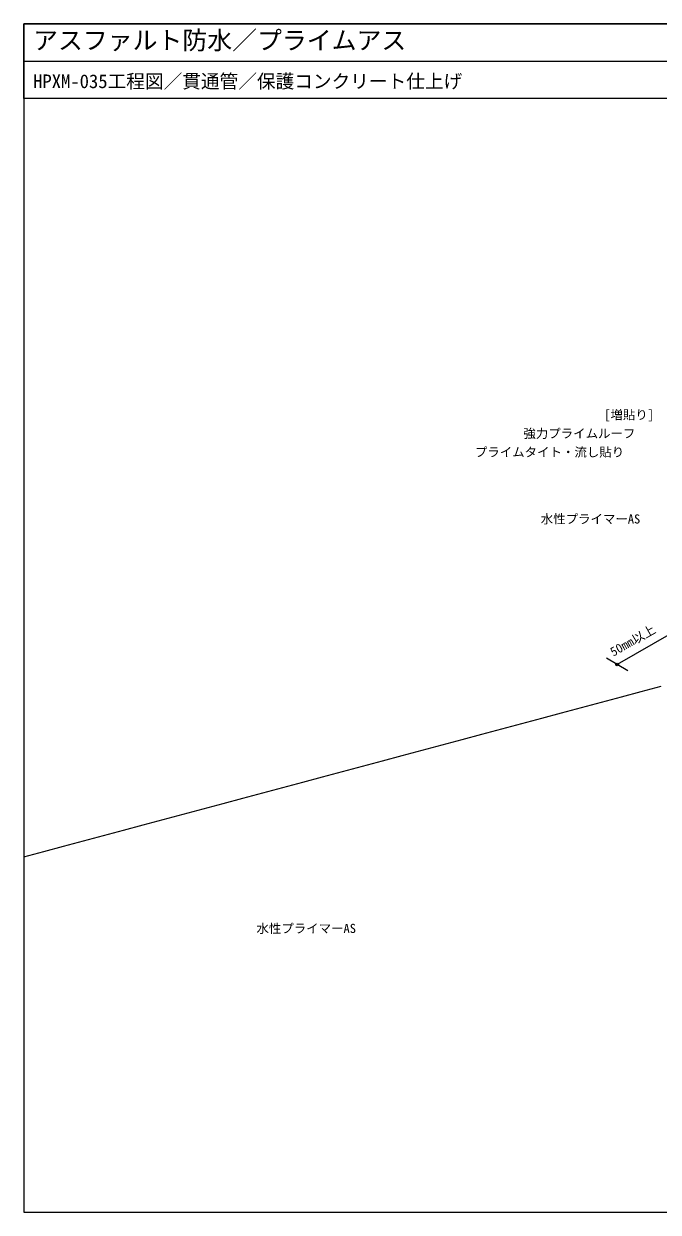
# Model space of a CAD drawing. Units: millimetres, scale not verified. Extents: x -690 to 690, y -478 to 478.
# Drawn here: x -690 to -180, y -478 to 478 of the extents above; entities that cross this region are included whole.
import ezdxf
from ezdxf.enums import TextEntityAlignment as Align

# ---------------------------------------------------------------- set-up
doc = ezdxf.new("R2010")
doc.units = ezdxf.units.MM
doc.header["$LTSCALE"] = 2
for name, color, linetype, lineweight in [('0-0_0', 7, 'Continuous', 18), ('0-2_BOUSUI', 1, 'Continuous', 18), ('0-3_MOJI', 7, 'Continuous', 18), ('0-5_WAKU', 7, 'Continuous', 18)]:
    doc.layers.add(name, color=color, linetype=linetype, lineweight=lineweight)
doc.styles.add('ＭＳ ゴシック', font='')
doc.styles.get('ＭＳ ゴシック').set_extended_font_data('MS Gothic')

msp = doc.modelspace()

# ---------------------------------------------------------------- linework, layer by layer
at = {"layer": '0-0_0'}
msp.add_line((-690, 447.5), (690, 447.5), dxfattribs=at)
at = {"layer": '0-2_BOUSUI'}
msp.add_arc((-98235.252, 364888.765), 377887.617, 284.95931, 285.03973, dxfattribs=at)
at = {"layer": '0-3_MOJI'}
for p, q in [((-169.791, -12.387), (-213.093, -37.387)), ((-204.432, -42.387), (-221.753, -32.387))]:
    msp.add_line(p, q, dxfattribs=at)
msp.add_circle((-213.093, -37.387), 1, dxfattribs=at)
at = {"layer": '0-5_WAKU'}
for points in [[(-690, -477.5), (690, -477.5), (690, 477.5), (-690, 477.5)], [(690, 417.5), (-690, 417.5), (-690, 477.5), (690, 477.5)]]:
    msp.add_lwpolyline(points, close=True, dxfattribs=at)

# ---------------------------------------------------------------- texts
at = {"layer": '0-3_MOJI', "style": 'ＭＳ ゴシック'}
for s, p in [('[増貼り]', (-223.459, 157.453)), ('強力プライムルーフ', (-288.434, 142.453)), ('プライムタイト・流し貼り', (-327.419, 127.453)), ('水性プライマーAS', (-274.49, 73.734)), ('水性プライマーAS', (-502.993, -255.291))]:
    msp.add_text(s, height=7.331, dxfattribs=at).set_placement(p, align=Align.BOTTOM_LEFT)
msp.add_text('50mm以上', height=7.331, rotation=29.586, dxfattribs=at).set_placement((-215.031, -33.043), align=Align.BOTTOM_LEFT)
at = {"layer": '0-5_WAKU', "style": 'ＭＳ ゴシック'}
for s, height, p in [('アスファルト防水／プライムアス', 14.66, (-682.5, 452.5)), ('HPXM-035工程図／貫通管／保護コンクリート仕上げ', 11, (-682.5, 422.5))]:
    msp.add_text(s, height=height, dxfattribs=at).set_placement(p, align=Align.BOTTOM_LEFT)

doc.saveas('drawing.dxf')
